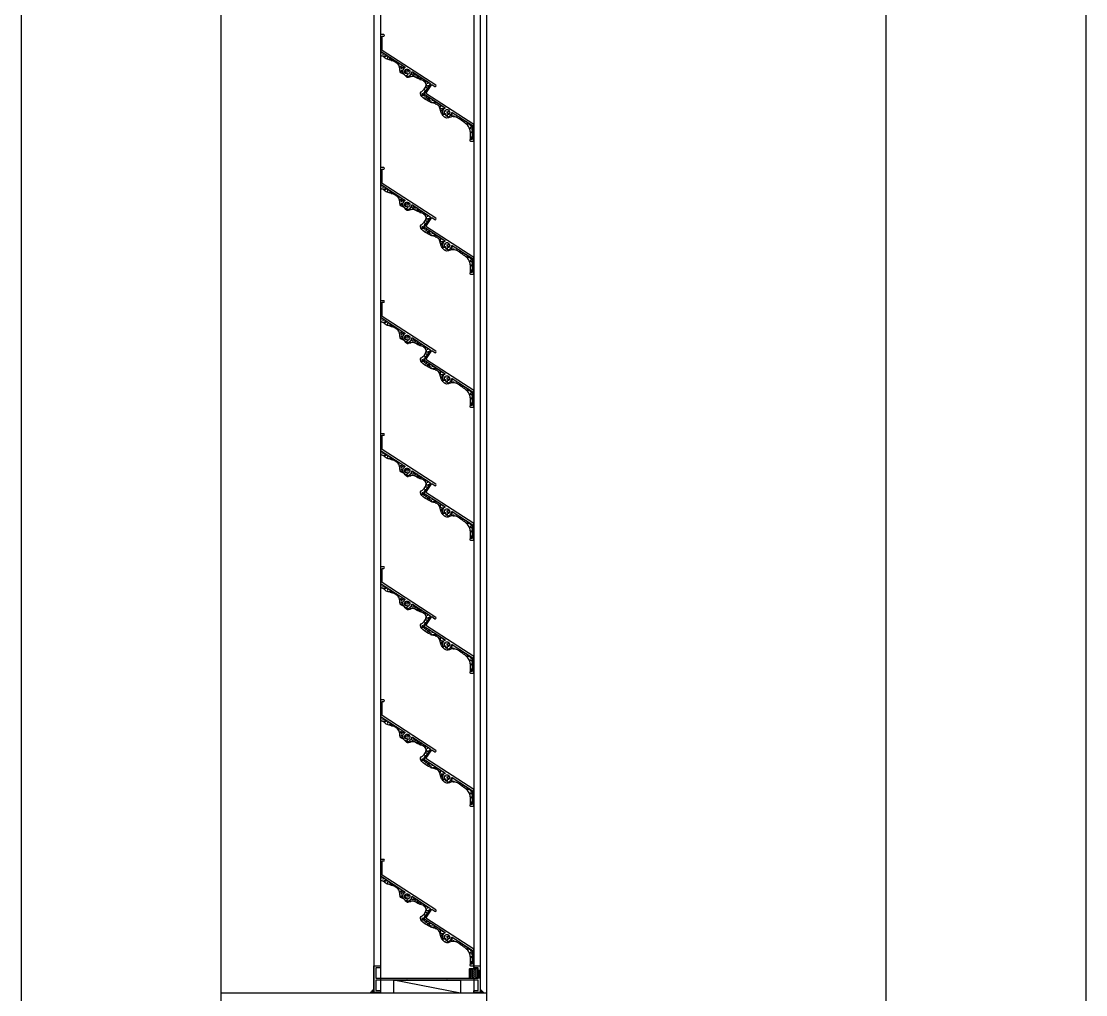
# Model space of a CAD drawing. Header units: millimetres. Extents: x 19868 to 801382, y -4805 to 85279.
# Drawn here: x 369438 to 370238, y 49038 to 49769 of the extents above; entities that cross this region are included whole.
import ezdxf

# ---------------------------------------------------------------- set-up
doc = ezdxf.new("R2010")
doc.units = ezdxf.units.MM
doc.header["$LTSCALE"] = 250
for name, color, linetype in [('A-ELE-4', 4, 'Continuous'), ('A-ELE-8', 8, 'Continuous'), ('A-ETC-8', 8, 'Continuous'), ('INSUL', 8, 'Continuous')]:
    doc.layers.add(name, color=color, linetype=linetype)

# ---------------------------------------------------------------- blocks, each defined once
blk = doc.blocks.new('A$C79923ea7')
at = {"layer": 'INSUL'}
h = blk.add_hatch(dxfattribs=at)
h.set_pattern_fill('AR-SAND', color=256, scale=0.05)
h.set_pattern_definition([(37.5, (-44677.3643, 110134.0882), (-0.080001565, 2.447066187), [0, -1.9304, 0, -2.159, 0, -2.06375]), (7.5, (-44677.3643, 110134.0882), (2.24761642, 3.5841255), [0, -1.0414, 0, -1.7399, 0, -0.66675]), (327.5, (-44678.9264, 110134.0882), (3.95496185, 0.007185923), [0, -0.635, 0, -2.286, 0, -2.9845]), (317.5, (-44678.9264, 110134.0882), (3.81778226, 1.11464662), [0, -0.3175, 0, -1.4986, 0, -1.7145])])
edge = h.paths.add_edge_path()
edge.add_arc((188.08, -3744.03), 0.3, 300.42503, 417, ccw=False)
edge.add_arc((190, -3747.3), 3.5, 480.42503, 551.17338)
edge.add_arc((187.3, -3747.84), 0.75, 191.17338, 371.17338)
edge.add_arc((190, -3747.3), 2, -77.17338, 191.17338, ccw=False)
edge.add_arc((190.61, -3749.99), 0.75, 462.82662, 642.82662)
edge.add_arc((190, -3747.3), 3.5, 282.82662, 353.57497)
edge.add_arc((193.78, -3747.73), 0.3, 417, 533.57497, ccw=False)
edge.add_line((193.94, -3747.48), (207.51, -3756.29))
edge.add_line((207.51, -3756.29), (202.49, -3764.01))
edge.add_line((202.49, -3764.01), (218.24, -3774.23))
edge.add_arc((218.08, -3774.48), 0.3, 300.42503, 417, ccw=False)
edge.add_arc((220, -3777.76), 3.5, 480.42503, 551.17338)
edge.add_arc((217.3, -3778.29), 0.75, 191.17338, 371.17338)
edge.add_arc((220, -3777.76), 2, -77.17338, 191.17338, ccw=False)
edge.add_arc((220.61, -3780.44), 0.75, 462.82662, 642.82662)
edge.add_arc((220, -3777.76), 3.5, 282.82662, 353.57497)
edge.add_arc((223.78, -3778.18), 0.3, 417, 533.57497, ccw=False)
edge.add_line((223.94, -3777.93), (238.8, -3787.58))
edge.add_line((238.8, -3787.58), (238.8, -3798.23))
edge.add_line((238.8, -3798.23), (237.6, -3798.23))
edge.add_spline(control_points=[(237.6, -3798.23), (237.72, -3795.27), (237.98, -3788.84), (230.99, -3784.1), (224.97, -3779.73), (219.86, -3783.12), (216.68, -3780.23), (214.93, -3777.34), (214.58, -3771.34), (206.57, -3771.43), (197.87, -3763.59), (203.13, -3761.01), (206.19, -3754.55), (198.48, -3753.34), (194.39, -3749.9), (190.03, -3752.73), (188.14, -3748.93), (184.28, -3748.33), (184.84, -3744.36), (182.67, -3740.46), (178.32, -3738.6), (173.82, -3737.98), (171.99, -3735.27), (170.27, -3735.37), (170, -3735.39)], knot_values=[0, 0, 0, 0, 8.903403, 16.972588, 24.386558, 28.464058, 32.376054, 35.250962, 38.890173, 48.28531, 57.322987, 58.527761, 64.920636, 71.793865, 76.258779, 80.217284, 83.010925, 86.979037, 89.314988, 93.488168, 99.635723, 102.710115, 106.902697, 107.715399, 107.715399, 107.715399, 107.715399], degree=3, periodic=0)
edge.add_line((170, -3735.39), (170, -3731.93))
edge.add_line((170, -3731.93), (188.24, -3743.78))
h = blk.add_hatch(dxfattribs=at)
h.set_pattern_fill('AR-SAND', color=256, scale=0.05)
h.set_pattern_definition([(37.5, (-44677.3643, 110034.0882), (-0.080001565, 2.447066187), [0, -1.9304, 0, -2.159, 0, -2.06375]), (7.5, (-44677.3643, 110034.0882), (2.24761642, 3.5841255), [0, -1.0414, 0, -1.7399, 0, -0.66675]), (327.5, (-44678.9264, 110034.0882), (3.95496185, 0.007185923), [0, -0.635, 0, -2.286, 0, -2.9845]), (317.5, (-44678.9264, 110034.0882), (3.81778226, 1.11464662), [0, -0.3175, 0, -1.4986, 0, -1.7145])])
edge = h.paths.add_edge_path()
edge.add_arc((188.08, -3844.03), 0.3, 300.42503, 417, ccw=False)
edge.add_arc((190, -3847.3), 3.5, 480.42503, 551.17338)
edge.add_arc((187.3, -3847.84), 0.75, 191.17338, 371.17338)
edge.add_arc((190, -3847.3), 2, -77.17338, 191.17338, ccw=False)
edge.add_arc((190.61, -3849.99), 0.75, 462.82662, 642.82662)
edge.add_arc((190, -3847.3), 3.5, 282.82662, 353.57497)
edge.add_arc((193.78, -3847.73), 0.3, 417, 533.57497, ccw=False)
edge.add_line((193.94, -3847.48), (207.51, -3856.29))
edge.add_line((207.51, -3856.29), (202.49, -3864.01))
edge.add_line((202.49, -3864.01), (218.24, -3874.23))
edge.add_arc((218.08, -3874.48), 0.3, 300.42503, 417, ccw=False)
edge.add_arc((220, -3877.76), 3.5, 480.42503, 551.17338)
edge.add_arc((217.3, -3878.29), 0.75, 191.17338, 371.17338)
edge.add_arc((220, -3877.76), 2, -77.17338, 191.17338, ccw=False)
edge.add_arc((220.61, -3880.44), 0.75, 462.82662, 642.82662)
edge.add_arc((220, -3877.76), 3.5, 282.82662, 353.57497)
edge.add_arc((223.78, -3878.18), 0.3, 417, 533.57497, ccw=False)
edge.add_line((223.94, -3877.93), (238.8, -3887.58))
edge.add_line((238.8, -3887.58), (238.8, -3898.23))
edge.add_line((238.8, -3898.23), (237.6, -3898.23))
edge.add_spline(control_points=[(237.6, -3898.23), (237.72, -3895.27), (237.98, -3888.84), (230.99, -3884.1), (224.97, -3879.73), (219.86, -3883.12), (216.68, -3880.23), (214.93, -3877.34), (214.58, -3871.34), (206.57, -3871.43), (197.87, -3863.59), (203.13, -3861.01), (206.19, -3854.55), (198.48, -3853.34), (194.39, -3849.9), (190.03, -3852.73), (188.14, -3848.93), (184.28, -3848.33), (184.84, -3844.36), (182.67, -3840.46), (178.32, -3838.6), (173.82, -3837.98), (171.99, -3835.27), (170.27, -3835.37), (170, -3835.39)], knot_values=[0, 0, 0, 0, 8.903403, 16.972588, 24.386558, 28.464058, 32.376054, 35.250962, 38.890173, 48.28531, 57.322987, 58.527761, 64.920636, 71.793865, 76.258779, 80.217284, 83.010925, 86.979037, 89.314988, 93.488168, 99.635723, 102.710115, 106.902697, 107.715399, 107.715399, 107.715399, 107.715399], degree=3, periodic=0)
edge.add_line((170, -3835.39), (170, -3831.93))
edge.add_line((170, -3831.93), (188.24, -3843.78))
h = blk.add_hatch(dxfattribs=at)
h.set_pattern_fill('AR-SAND', color=256, scale=0.05)
h.set_pattern_definition([(37.5, (-44677.3643, 109934.0882), (-0.080001565, 2.447066187), [0, -1.9304, 0, -2.159, 0, -2.06375]), (7.5, (-44677.3643, 109934.0882), (2.24761642, 3.5841255), [0, -1.0414, 0, -1.7399, 0, -0.66675]), (327.5, (-44678.9264, 109934.0882), (3.95496185, 0.007185923), [0, -0.635, 0, -2.286, 0, -2.9845]), (317.5, (-44678.9264, 109934.0882), (3.81778226, 1.11464662), [0, -0.3175, 0, -1.4986, 0, -1.7145])])
edge = h.paths.add_edge_path()
edge.add_arc((188.08, -3944.03), 0.3, 300.42503, 417, ccw=False)
edge.add_arc((190, -3947.3), 3.5, 480.42503, 551.17338)
edge.add_arc((187.3, -3947.84), 0.75, 191.17338, 371.17338)
edge.add_arc((190, -3947.3), 2, -77.17338, 191.17338, ccw=False)
edge.add_arc((190.61, -3949.99), 0.75, 462.82662, 642.82662)
edge.add_arc((190, -3947.3), 3.5, 282.82662, 353.57497)
edge.add_arc((193.78, -3947.73), 0.3, 417, 533.57497, ccw=False)
edge.add_line((193.94, -3947.48), (207.51, -3956.29))
edge.add_line((207.51, -3956.29), (202.49, -3964.01))
edge.add_line((202.49, -3964.01), (218.24, -3974.23))
edge.add_arc((218.08, -3974.48), 0.3, 300.42503, 417, ccw=False)
edge.add_arc((220, -3977.76), 3.5, 480.42503, 551.17338)
edge.add_arc((217.3, -3978.29), 0.75, 191.17338, 371.17338)
edge.add_arc((220, -3977.76), 2, -77.17338, 191.17338, ccw=False)
edge.add_arc((220.61, -3980.44), 0.75, 462.82662, 642.82662)
edge.add_arc((220, -3977.76), 3.5, 282.82662, 353.57497)
edge.add_arc((223.78, -3978.18), 0.3, 417, 533.57497, ccw=False)
edge.add_line((223.94, -3977.93), (238.8, -3987.58))
edge.add_line((238.8, -3987.58), (238.8, -3998.23))
edge.add_line((238.8, -3998.23), (237.6, -3998.23))
edge.add_spline(control_points=[(237.6, -3998.23), (237.72, -3995.27), (237.98, -3988.84), (230.99, -3984.1), (224.97, -3979.73), (219.86, -3983.12), (216.68, -3980.23), (214.93, -3977.34), (214.58, -3971.34), (206.57, -3971.43), (197.87, -3963.59), (203.13, -3961.01), (206.19, -3954.55), (198.48, -3953.34), (194.39, -3949.9), (190.03, -3952.73), (188.14, -3948.93), (184.28, -3948.33), (184.84, -3944.36), (182.67, -3940.46), (178.32, -3938.6), (173.82, -3937.98), (171.99, -3935.27), (170.27, -3935.37), (170, -3935.39)], knot_values=[0, 0, 0, 0, 8.903403, 16.972588, 24.386558, 28.464058, 32.376054, 35.250962, 38.890173, 48.28531, 57.322987, 58.527761, 64.920636, 71.793865, 76.258779, 80.217284, 83.010925, 86.979037, 89.314988, 93.488168, 99.635723, 102.710115, 106.902697, 107.715399, 107.715399, 107.715399, 107.715399], degree=3, periodic=0)
edge.add_line((170, -3935.39), (170, -3931.93))
edge.add_line((170, -3931.93), (188.24, -3943.78))
h = blk.add_hatch(dxfattribs=at)
h.set_pattern_fill('AR-SAND', color=256, scale=0.05)
h.set_pattern_definition([(37.5, (-44677.3643, 109834.0882), (-0.080001565, 2.447066187), [0, -1.9304, 0, -2.159, 0, -2.06375]), (7.5, (-44677.3643, 109834.0882), (2.24761642, 3.5841255), [0, -1.0414, 0, -1.7399, 0, -0.66675]), (327.5, (-44678.9264, 109834.0882), (3.95496185, 0.007185923), [0, -0.635, 0, -2.286, 0, -2.9845]), (317.5, (-44678.9264, 109834.0882), (3.81778226, 1.11464662), [0, -0.3175, 0, -1.4986, 0, -1.7145])])
edge = h.paths.add_edge_path()
edge.add_arc((188.08, -4044.03), 0.3, 300.42503, 417, ccw=False)
edge.add_arc((190, -4047.3), 3.5, 480.42503, 551.17338)
edge.add_arc((187.3, -4047.84), 0.75, 191.17338, 371.17338)
edge.add_arc((190, -4047.3), 2, -77.17338, 191.17338, ccw=False)
edge.add_arc((190.61, -4049.99), 0.75, 462.82662, 642.82662)
edge.add_arc((190, -4047.3), 3.5, 282.82662, 353.57497)
edge.add_arc((193.78, -4047.73), 0.3, 417, 533.57497, ccw=False)
edge.add_line((193.94, -4047.48), (207.51, -4056.29))
edge.add_line((207.51, -4056.29), (202.49, -4064.01))
edge.add_line((202.49, -4064.01), (218.24, -4074.23))
edge.add_arc((218.08, -4074.48), 0.3, 300.42503, 417, ccw=False)
edge.add_arc((220, -4077.76), 3.5, 480.42503, 551.17338)
edge.add_arc((217.3, -4078.29), 0.75, 191.17338, 371.17338)
edge.add_arc((220, -4077.76), 2, -77.17338, 191.17338, ccw=False)
edge.add_arc((220.61, -4080.44), 0.75, 462.82662, 642.82662)
edge.add_arc((220, -4077.76), 3.5, 282.82662, 353.57497)
edge.add_arc((223.78, -4078.18), 0.3, 417, 533.57497, ccw=False)
edge.add_line((223.94, -4077.93), (238.8, -4087.58))
edge.add_line((238.8, -4087.58), (238.8, -4098.23))
edge.add_line((238.8, -4098.23), (237.6, -4098.23))
edge.add_spline(control_points=[(237.6, -4098.23), (237.72, -4095.27), (237.98, -4088.84), (230.99, -4084.1), (224.97, -4079.73), (219.86, -4083.12), (216.68, -4080.23), (214.93, -4077.34), (214.58, -4071.34), (206.57, -4071.43), (197.87, -4063.59), (203.13, -4061.01), (206.19, -4054.55), (198.48, -4053.34), (194.39, -4049.9), (190.03, -4052.73), (188.14, -4048.93), (184.28, -4048.33), (184.84, -4044.36), (182.67, -4040.46), (178.32, -4038.6), (173.82, -4037.98), (171.99, -4035.27), (170.27, -4035.37), (170, -4035.39)], knot_values=[0, 0, 0, 0, 8.903403, 16.972588, 24.386558, 28.464058, 32.376054, 35.250962, 38.890173, 48.28531, 57.322987, 58.527761, 64.920636, 71.793865, 76.258779, 80.217284, 83.010925, 86.979037, 89.314988, 93.488168, 99.635723, 102.710115, 106.902697, 107.715399, 107.715399, 107.715399, 107.715399], degree=3, periodic=0)
edge.add_line((170, -4035.39), (170, -4031.93))
edge.add_line((170, -4031.93), (188.24, -4043.78))
h = blk.add_hatch(dxfattribs=at)
h.set_pattern_fill('AR-SAND', color=256, scale=0.05)
h.set_pattern_definition([(37.5, (-44677.3643, 109734.0882), (-0.080001565, 2.447066187), [0, -1.9304, 0, -2.159, 0, -2.06375]), (7.5, (-44677.3643, 109734.0882), (2.24761642, 3.5841255), [0, -1.0414, 0, -1.7399, 0, -0.66675]), (327.5, (-44678.9264, 109734.0882), (3.95496185, 0.007185923), [0, -0.635, 0, -2.286, 0, -2.9845]), (317.5, (-44678.9264, 109734.0882), (3.81778226, 1.11464662), [0, -0.3175, 0, -1.4986, 0, -1.7145])])
edge = h.paths.add_edge_path()
edge.add_arc((188.08, -4144.03), 0.3, 300.42503, 417, ccw=False)
edge.add_arc((190, -4147.3), 3.5, 480.42503, 551.17338)
edge.add_arc((187.3, -4147.84), 0.75, 191.17338, 371.17338)
edge.add_arc((190, -4147.3), 2, -77.17338, 191.17338, ccw=False)
edge.add_arc((190.61, -4149.99), 0.75, 462.82662, 642.82662)
edge.add_arc((190, -4147.3), 3.5, 282.82662, 353.57497)
edge.add_arc((193.78, -4147.73), 0.3, 417, 533.57497, ccw=False)
edge.add_line((193.94, -4147.48), (207.51, -4156.29))
edge.add_line((207.51, -4156.29), (202.49, -4164.01))
edge.add_line((202.49, -4164.01), (218.24, -4174.23))
edge.add_arc((218.08, -4174.48), 0.3, 300.42503, 417, ccw=False)
edge.add_arc((220, -4177.76), 3.5, 480.42503, 551.17338)
edge.add_arc((217.3, -4178.29), 0.75, 191.17338, 371.17338)
edge.add_arc((220, -4177.76), 2, -77.17338, 191.17338, ccw=False)
edge.add_arc((220.61, -4180.44), 0.75, 462.82662, 642.82662)
edge.add_arc((220, -4177.76), 3.5, 282.82662, 353.57497)
edge.add_arc((223.78, -4178.18), 0.3, 417, 533.57497, ccw=False)
edge.add_line((223.94, -4177.93), (238.8, -4187.58))
edge.add_line((238.8, -4187.58), (238.8, -4198.23))
edge.add_line((238.8, -4198.23), (237.6, -4198.23))
edge.add_spline(control_points=[(237.6, -4198.23), (237.72, -4195.27), (237.98, -4188.84), (230.99, -4184.1), (224.97, -4179.73), (219.86, -4183.12), (216.68, -4180.23), (214.93, -4177.34), (214.58, -4171.34), (206.57, -4171.43), (197.87, -4163.59), (203.13, -4161.01), (206.19, -4154.55), (198.48, -4153.34), (194.39, -4149.9), (190.03, -4152.73), (188.14, -4148.93), (184.28, -4148.33), (184.84, -4144.36), (182.67, -4140.46), (178.32, -4138.6), (173.82, -4137.98), (171.99, -4135.27), (170.27, -4135.37), (170, -4135.39)], knot_values=[0, 0, 0, 0, 8.903403, 16.972588, 24.386558, 28.464058, 32.376054, 35.250962, 38.890173, 48.28531, 57.322987, 58.527761, 64.920636, 71.793865, 76.258779, 80.217284, 83.010925, 86.979037, 89.314988, 93.488168, 99.635723, 102.710115, 106.902697, 107.715399, 107.715399, 107.715399, 107.715399], degree=3, periodic=0)
edge.add_line((170, -4135.39), (170, -4131.93))
edge.add_line((170, -4131.93), (188.24, -4143.78))
h = blk.add_hatch(dxfattribs=at)
h.set_pattern_fill('AR-SAND', color=256, scale=0.05)
h.set_pattern_definition([(37.5, (-44677.3643, 109634.0882), (-0.080001565, 2.447066187), [0, -1.9304, 0, -2.159, 0, -2.06375]), (7.5, (-44677.3643, 109634.0882), (2.24761642, 3.5841255), [0, -1.0414, 0, -1.7399, 0, -0.66675]), (327.5, (-44678.9264, 109634.0882), (3.95496185, 0.007185923), [0, -0.635, 0, -2.286, 0, -2.9845]), (317.5, (-44678.9264, 109634.0882), (3.81778226, 1.11464662), [0, -0.3175, 0, -1.4986, 0, -1.7145])])
edge = h.paths.add_edge_path()
edge.add_arc((188.08, -4244.03), 0.3, 300.42503, 417, ccw=False)
edge.add_arc((190, -4247.3), 3.5, 480.42503, 551.17338)
edge.add_arc((187.3, -4247.84), 0.75, 191.17338, 371.17338)
edge.add_arc((190, -4247.3), 2, -77.17338, 191.17338, ccw=False)
edge.add_arc((190.61, -4249.99), 0.75, 462.82662, 642.82662)
edge.add_arc((190, -4247.3), 3.5, 282.82662, 353.57497)
edge.add_arc((193.78, -4247.73), 0.3, 417, 533.57497, ccw=False)
edge.add_line((193.94, -4247.48), (207.51, -4256.29))
edge.add_line((207.51, -4256.29), (202.49, -4264.01))
edge.add_line((202.49, -4264.01), (218.24, -4274.23))
edge.add_arc((218.08, -4274.48), 0.3, 300.42503, 417, ccw=False)
edge.add_arc((220, -4277.76), 3.5, 480.42503, 551.17338)
edge.add_arc((217.3, -4278.29), 0.75, 191.17338, 371.17338)
edge.add_arc((220, -4277.76), 2, -77.17338, 191.17338, ccw=False)
edge.add_arc((220.61, -4280.44), 0.75, 462.82662, 642.82662)
edge.add_arc((220, -4277.76), 3.5, 282.82662, 353.57497)
edge.add_arc((223.78, -4278.18), 0.3, 417, 533.57497, ccw=False)
edge.add_line((223.94, -4277.93), (238.8, -4287.58))
edge.add_line((238.8, -4287.58), (238.8, -4298.23))
edge.add_line((238.8, -4298.23), (237.6, -4298.23))
edge.add_spline(control_points=[(237.6, -4298.23), (237.72, -4295.27), (237.98, -4288.84), (230.99, -4284.1), (224.97, -4279.73), (219.86, -4283.12), (216.68, -4280.23), (214.93, -4277.34), (214.58, -4271.34), (206.57, -4271.43), (197.87, -4263.59), (203.13, -4261.01), (206.19, -4254.55), (198.48, -4253.34), (194.39, -4249.9), (190.03, -4252.73), (188.14, -4248.93), (184.28, -4248.33), (184.84, -4244.36), (182.67, -4240.46), (178.32, -4238.6), (173.82, -4237.98), (171.99, -4235.27), (170.27, -4235.37), (170, -4235.39)], knot_values=[0, 0, 0, 0, 8.903403, 16.972588, 24.386558, 28.464058, 32.376054, 35.250962, 38.890173, 48.28531, 57.322987, 58.527761, 64.920636, 71.793865, 76.258779, 80.217284, 83.010925, 86.979037, 89.314988, 93.488168, 99.635723, 102.710115, 106.902697, 107.715399, 107.715399, 107.715399, 107.715399], degree=3, periodic=0)
edge.add_line((170, -4235.39), (170, -4231.93))
edge.add_line((170, -4231.93), (188.24, -4243.78))
h = blk.add_hatch(dxfattribs=at)
h.set_pattern_fill('AR-SAND', color=256, scale=0.05)
h.set_pattern_definition([(37.5, (-44677.3643, 109514.1566), (-0.080001565, 2.447066187), [0, -1.9304, 0, -2.159, 0, -2.06375]), (7.5, (-44677.3643, 109514.1566), (2.24761642, 3.5841255), [0, -1.0414, 0, -1.7399, 0, -0.66675]), (327.5, (-44678.9264, 109514.1566), (3.95496185, 0.007185923), [0, -0.635, 0, -2.286, 0, -2.9845]), (317.5, (-44678.9264, 109514.1566), (3.81778226, 1.11464662), [0, -0.3175, 0, -1.4986, 0, -1.7145])])
edge = h.paths.add_edge_path()
edge.add_arc((188.08, -4363.96), 0.3, 300.42503, 417, ccw=False)
edge.add_arc((190, -4367.24), 3.5, 480.42503, 551.17338)
edge.add_arc((187.3, -4367.77), 0.75, 191.17338, 371.17338)
edge.add_arc((190, -4367.24), 2, -77.17338, 191.17338, ccw=False)
edge.add_arc((190.61, -4369.92), 0.75, 462.82662, 642.82662)
edge.add_arc((190, -4367.24), 3.5, 282.82662, 353.57497)
edge.add_arc((193.78, -4367.66), 0.3, 417, 533.57497, ccw=False)
edge.add_line((193.94, -4367.41), (207.51, -4376.22))
edge.add_line((207.51, -4376.22), (202.49, -4383.94))
edge.add_line((202.49, -4383.94), (218.24, -4394.16))
edge.add_arc((218.08, -4394.41), 0.3, 300.42503, 417, ccw=False)
edge.add_arc((220, -4397.69), 3.5, 480.42503, 551.17338)
edge.add_arc((217.3, -4398.22), 0.75, 191.17338, 371.17338)
edge.add_arc((220, -4397.69), 2, -77.17338, 191.17338, ccw=False)
edge.add_arc((220.61, -4400.37), 0.75, 462.82662, 642.82662)
edge.add_arc((220, -4397.69), 3.5, 282.82662, 353.57497)
edge.add_arc((223.78, -4398.12), 0.3, 417, 533.57497, ccw=False)
edge.add_line((223.94, -4397.86), (238.8, -4407.51))
edge.add_line((238.8, -4407.51), (238.8, -4418.16))
edge.add_line((238.8, -4418.16), (237.6, -4418.16))
edge.add_spline(control_points=[(237.6, -4418.16), (237.72, -4415.2), (237.98, -4408.78), (230.99, -4404.03), (224.97, -4399.66), (219.86, -4403.05), (216.68, -4400.17), (214.93, -4397.27), (214.58, -4391.27), (206.57, -4391.37), (197.87, -4383.52), (203.13, -4380.94), (206.19, -4374.49), (198.48, -4373.27), (194.39, -4369.83), (190.03, -4372.67), (188.14, -4368.86), (184.28, -4368.26), (184.84, -4364.29), (182.67, -4360.39), (178.32, -4358.53), (173.82, -4357.91), (171.99, -4355.21), (170.27, -4355.3), (170, -4355.32)], knot_values=[0, 0, 0, 0, 8.903403, 16.972588, 24.386558, 28.464058, 32.376054, 35.250962, 38.890173, 48.28531, 57.322987, 58.527761, 64.920636, 71.793865, 76.258779, 80.217284, 83.010925, 86.979037, 89.314988, 93.488168, 99.635723, 102.710115, 106.902697, 107.715399, 107.715399, 107.715399, 107.715399], degree=3, periodic=0)
edge.add_line((170, -4355.32), (170, -4351.86))
edge.add_line((170, -4351.86), (188.24, -4363.71))
h = blk.add_hatch(dxfattribs=at)
h.set_pattern_fill('AR-SAND', color=256, scale=0.05)
h.set_pattern_definition([(37.5, (-44677.3643, 109514.1566), (-0.080001565, 2.447066187), [0, -1.9304, 0, -2.159, 0, -2.06375]), (7.5, (-44677.3643, 109514.1566), (2.24761642, 3.5841255), [0, -1.0414, 0, -1.7399, 0, -0.66675]), (327.5, (-44678.9264, 109514.1566), (3.95496185, 0.007185923), [0, -0.635, 0, -2.286, 0, -2.9845]), (317.5, (-44678.9264, 109514.1566), (3.81778226, 1.11464662), [0, -0.3175, 0, -1.4986, 0, -1.7145])])
edge = h.paths.add_edge_path()
edge.add_arc((188.08, -4363.96), 0.3, 300.42503, 417, ccw=False)
edge.add_arc((190, -4367.24), 3.5, 480.42503, 551.17338)
edge.add_arc((187.3, -4367.77), 0.75, 191.17338, 371.17338)
edge.add_arc((190, -4367.24), 2, -77.17338, 191.17338, ccw=False)
edge.add_arc((190.61, -4369.92), 0.75, 462.82662, 642.82662)
edge.add_arc((190, -4367.24), 3.5, 282.82662, 353.57497)
edge.add_arc((193.78, -4367.66), 0.3, 417, 533.57497, ccw=False)
edge.add_line((193.94, -4367.41), (207.51, -4376.22))
edge.add_line((207.51, -4376.22), (202.49, -4383.94))
edge.add_line((202.49, -4383.94), (218.24, -4394.16))
edge.add_arc((218.08, -4394.41), 0.3, 300.42503, 417, ccw=False)
edge.add_arc((220, -4397.69), 3.5, 480.42503, 551.17338)
edge.add_arc((217.3, -4398.22), 0.75, 191.17338, 371.17338)
edge.add_arc((220, -4397.69), 2, -77.17338, 191.17338, ccw=False)
edge.add_arc((220.61, -4400.37), 0.75, 462.82662, 642.82662)
edge.add_arc((220, -4397.69), 3.5, 282.82662, 353.57497)
edge.add_arc((223.78, -4398.12), 0.3, 417, 533.57497, ccw=False)
edge.add_line((223.94, -4397.86), (238.8, -4407.51))
edge.add_line((238.8, -4407.51), (238.8, -4418.16))
edge.add_line((238.8, -4418.16), (237.6, -4418.16))
edge.add_spline(control_points=[(237.6, -4418.16), (237.72, -4415.2), (237.98, -4408.78), (230.99, -4404.03), (224.97, -4399.66), (219.86, -4403.05), (216.68, -4400.17), (214.93, -4397.27), (214.58, -4391.27), (206.57, -4391.37), (197.87, -4383.52), (203.13, -4380.94), (206.19, -4374.49), (198.48, -4373.27), (194.39, -4369.83), (190.03, -4372.67), (188.14, -4368.86), (184.28, -4368.26), (184.84, -4364.29), (182.67, -4360.39), (178.32, -4358.53), (173.82, -4357.91), (171.99, -4355.21), (170.27, -4355.3), (170, -4355.32)], knot_values=[0, 0, 0, 0, 8.903403, 16.972588, 24.386558, 28.464058, 32.376054, 35.250962, 38.890173, 48.28531, 57.322987, 58.527761, 64.920636, 71.793865, 76.258779, 80.217284, 83.010925, 86.979037, 89.314988, 93.488168, 99.635723, 102.710115, 106.902697, 107.715399, 107.715399, 107.715399, 107.715399], degree=3, periodic=0)
edge.add_line((170, -4355.32), (170, -4351.86))
edge.add_line((170, -4351.86), (188.24, -4363.71))
h = blk.add_hatch(dxfattribs=at)
h.set_pattern_fill('HONEY', color=256, scale=7, angle=180)
h.set_pattern_definition([(180, (-53304.8533, 22411.35245), (-1.3125, -0.757772228), [0.875, -1.75]), (300, (-53304.8533, 22411.35245), (1.3125, -0.757772228), [0.875, -1.75]), (240, (-53304.8533, 22411.35245), (-9e-16, -1.515544457), [-1.75, 0.875])])
edge = h.paths.add_edge_path()
edge.add_line((237.2, -4428.61), (242.8, -4428.61))
edge.add_arc((242.8, -4427.91), 0.7, 270, 360)
edge.add_line((243.5, -4427.91), (243.5, -4422.31))
edge.add_arc((242.8, -4422.31), 0.7, 0, 90)
edge.add_line((242.8, -4421.61), (237.2, -4421.61))
edge.add_arc((237.2, -4422.31), 0.7, 90, 180)
edge.add_line((236.5, -4422.31), (236.5, -4427.91))
edge.add_arc((237.2, -4427.91), 0.7, 180, 270)
h = blk.add_hatch(dxfattribs=at)
h.set_pattern_fill('DASH', color=256, scale=3, angle=270)
h.set_pattern_definition([(270, (-44212.57697, -6548.4915), (0.375, -0.375), [0.375, -0.375])])
h.paths.add_polyline_path([(245, -4428.61), (243.5, -4428.61), (243.5, -4422.61), (245, -4422.61)])
h = blk.add_hatch(dxfattribs=at)
h.set_pattern_fill('DOTS', color=256, scale=0.2, angle=90)
h.set_pattern_definition([(270, (-1455.99214, 4968.7293), (0.3175, -0.15875), [0, -0.3175])])
h.paths.add_polyline_path([(165, -4439.06), (165, -4439.86), (162, -4439.86, 0.068271), (165, -4436.86)])
h = blk.add_hatch(dxfattribs=at)
h.set_pattern_fill('DOTS', color=256, scale=0.2, angle=90)
h.set_pattern_definition([(270, (-1435.99214, 4968.7293), (0.3175, -0.15875), [0, -0.3175])])
h.paths.add_polyline_path([(245, -4439.06), (245, -4439.86), (248, -4439.86, -0.068271), (245, -4436.86)])
for p, q in [((50, -3059.86), (50, -4439.86)), ((250, -4439.86), (250, -3059.86)), ((170, -3079.61), (170, -4439.86)), ((165, -3080.06), (165, -4439.86)), ((240, -3080.13), (240, -4420.11)), ((245, -3080.06), (245, -4439.86)), ((230, -4439.86), (180, -4430.11)), ((240, -4428.61), (240, -4439.86))]:
    blk.add_line(p, q, dxfattribs=at)
at = {"layer": 'INSUL', "elevation": 0}
for points in [[(172.4, -3720.63, 1), (172.4, -3719.43), (170.3, -3719.43, 0.414214), (170, -3719.73), (170, -3731.93), (188.24, -3743.78, -0.557593), (188.23, -3744.29, 0.318892), (186.57, -3747.98, 1), (188.04, -3747.69, -2.365798), (190.44, -3749.25, 1), (190.78, -3750.72, 0.318892), (193.48, -3747.7, -0.557593), (193.94, -3747.48), (207.51, -3756.29), (202.49, -3764.01), (218.24, -3774.23, -0.557593), (218.23, -3774.74, 0.318892), (216.57, -3778.44, 1), (218.04, -3778.15, -2.365798), (220.44, -3779.71, 1), (220.78, -3781.17, 0.318892), (223.48, -3778.15, -0.557593), (223.94, -3777.93), (238.8, -3787.58), (238.8, -3798.23), (237.6, -3798.23, 1), (237.6, -3799.43), (239.7, -3799.43, 0.414214), (240, -3799.13), (240, -3786.93), (204.15, -3763.65), (208.51, -3756.94), (210.86, -3758.46, 1), (211.51, -3757.46), (171.2, -3731.28), (171.2, -3720.63)], [(172.4, -3820.63, 1), (172.4, -3819.43), (170.3, -3819.43, 0.414214), (170, -3819.73), (170, -3831.93), (188.24, -3843.78, -0.557593), (188.23, -3844.29, 0.318892), (186.57, -3847.98, 1), (188.04, -3847.69, -2.365798), (190.44, -3849.25, 1), (190.78, -3850.72, 0.318892), (193.48, -3847.7, -0.557593), (193.94, -3847.48), (207.51, -3856.29), (202.49, -3864.01), (218.24, -3874.23, -0.557593), (218.23, -3874.74, 0.318892), (216.57, -3878.44, 1), (218.04, -3878.15, -2.365798), (220.44, -3879.71, 1), (220.78, -3881.17, 0.318892), (223.48, -3878.15, -0.557593), (223.94, -3877.93), (238.8, -3887.58), (238.8, -3898.23), (237.6, -3898.23, 1), (237.6, -3899.43), (239.7, -3899.43, 0.414214), (240, -3899.13), (240, -3886.93), (204.15, -3863.65), (208.51, -3856.94), (210.86, -3858.46, 1), (211.51, -3857.46), (171.2, -3831.28), (171.2, -3820.63)], [(172.4, -3920.63, 1), (172.4, -3919.43), (170.3, -3919.43, 0.414214), (170, -3919.73), (170, -3931.93), (188.24, -3943.78, -0.557593), (188.23, -3944.29, 0.318892), (186.57, -3947.98, 1), (188.04, -3947.69, -2.365798), (190.44, -3949.25, 1), (190.78, -3950.72, 0.318892), (193.48, -3947.7, -0.557593), (193.94, -3947.48), (207.51, -3956.29), (202.49, -3964.01), (218.24, -3974.23, -0.557593), (218.23, -3974.74, 0.318892), (216.57, -3978.44, 1), (218.04, -3978.15, -2.365798), (220.44, -3979.71, 1), (220.78, -3981.17, 0.318892), (223.48, -3978.15, -0.557593), (223.94, -3977.93), (238.8, -3987.58), (238.8, -3998.23), (237.6, -3998.23, 1), (237.6, -3999.43), (239.7, -3999.43, 0.414214), (240, -3999.13), (240, -3986.93), (204.15, -3963.65), (208.51, -3956.94), (210.86, -3958.46, 1), (211.51, -3957.46), (171.2, -3931.28), (171.2, -3920.63)], [(172.4, -4020.63, 1), (172.4, -4019.43), (170.3, -4019.43, 0.414214), (170, -4019.73), (170, -4031.93), (188.24, -4043.78, -0.557593), (188.23, -4044.29, 0.318892), (186.57, -4047.98, 1), (188.04, -4047.69, -2.365798), (190.44, -4049.25, 1), (190.78, -4050.72, 0.318892), (193.48, -4047.7, -0.557593), (193.94, -4047.48), (207.51, -4056.29), (202.49, -4064.01), (218.24, -4074.23, -0.557593), (218.23, -4074.74, 0.318892), (216.57, -4078.44, 1), (218.04, -4078.15, -2.365798), (220.44, -4079.71, 1), (220.78, -4081.17, 0.318892), (223.48, -4078.15, -0.557593), (223.94, -4077.93), (238.8, -4087.58), (238.8, -4098.23), (237.6, -4098.23, 1), (237.6, -4099.43), (239.7, -4099.43, 0.414214), (240, -4099.13), (240, -4086.93), (204.15, -4063.65), (208.51, -4056.94), (210.86, -4058.46, 1), (211.51, -4057.46), (171.2, -4031.28), (171.2, -4020.63)], [(172.4, -4120.63, 1), (172.4, -4119.43), (170.3, -4119.43, 0.414214), (170, -4119.73), (170, -4131.93), (188.24, -4143.78, -0.557593), (188.23, -4144.29, 0.318892), (186.57, -4147.98, 1), (188.04, -4147.69, -2.365798), (190.44, -4149.25, 1), (190.78, -4150.72, 0.318892), (193.48, -4147.7, -0.557593), (193.94, -4147.48), (207.51, -4156.29), (202.49, -4164.01), (218.24, -4174.23, -0.557593), (218.23, -4174.74, 0.318892), (216.57, -4178.44, 1), (218.04, -4178.15, -2.365798), (220.44, -4179.71, 1), (220.78, -4181.17, 0.318892), (223.48, -4178.15, -0.557593), (223.94, -4177.93), (238.8, -4187.58), (238.8, -4198.23), (237.6, -4198.23, 1), (237.6, -4199.43), (239.7, -4199.43, 0.414214), (240, -4199.13), (240, -4186.93), (204.15, -4163.65), (208.51, -4156.94), (210.86, -4158.46, 1), (211.51, -4157.46), (171.2, -4131.28), (171.2, -4120.63)], [(172.4, -4220.63, 1), (172.4, -4219.43), (170.3, -4219.43, 0.414214), (170, -4219.73), (170, -4231.93), (188.24, -4243.78, -0.557593), (188.23, -4244.29, 0.318892), (186.57, -4247.98, 1), (188.04, -4247.69, -2.365798), (190.44, -4249.25, 1), (190.78, -4250.72, 0.318892), (193.48, -4247.7, -0.557593), (193.94, -4247.48), (207.51, -4256.29), (202.49, -4264.01), (218.24, -4274.23, -0.557593), (218.23, -4274.74, 0.318892), (216.57, -4278.44, 1), (218.04, -4278.15, -2.365798), (220.44, -4279.71, 1), (220.78, -4281.17, 0.318892), (223.48, -4278.15, -0.557593), (223.94, -4277.93), (238.8, -4287.58), (238.8, -4298.23), (237.6, -4298.23, 1), (237.6, -4299.43), (239.7, -4299.43, 0.414214), (240, -4299.13), (240, -4286.93), (204.15, -4263.65), (208.51, -4256.94), (210.86, -4258.46, 1), (211.51, -4257.46), (171.2, -4231.28), (171.2, -4220.63)], [(172.4, -4340.56, 1), (172.4, -4339.36), (170.3, -4339.36, 0.414214), (170, -4339.66), (170, -4351.86), (188.24, -4363.71, -0.557593), (188.23, -4364.22, 0.318892), (186.57, -4367.91, 1), (188.04, -4367.62, -2.365798), (190.44, -4369.19, 1), (190.78, -4370.65, 0.318892), (193.48, -4367.63, -0.557593), (193.94, -4367.41), (207.51, -4376.22), (202.49, -4383.94), (218.24, -4394.16, -0.557593), (218.23, -4394.67, 0.318892), (216.57, -4398.37, 1), (218.04, -4398.08, -2.365798), (220.44, -4399.64, 1), (220.78, -4401.1, 0.318892), (223.48, -4398.08, -0.557593), (223.94, -4397.86), (238.8, -4407.51), (238.8, -4418.16), (237.6, -4418.16, 1), (237.6, -4419.36), (239.7, -4419.36, 0.414214), (240, -4419.06), (240, -4406.86), (204.15, -4383.58), (208.51, -4376.87), (210.86, -4378.4, 1), (211.51, -4377.39), (171.2, -4351.21), (171.2, -4340.56)]]:
    blk.add_lwpolyline(points, format="xyb", close=True, dxfattribs=at)
at = {"layer": 'INSUL'}
for points in [[(172.4, -4340.56, 1), (172.4, -4339.36), (170.3, -4339.36, 0.414214), (170, -4339.66), (170, -4351.86), (188.24, -4363.71, -0.557593), (188.23, -4364.22, 0.318892), (186.57, -4367.91, 1), (188.04, -4367.62, -2.365798), (190.44, -4369.19, 1), (190.78, -4370.65, 0.318892), (193.48, -4367.63, -0.557593), (193.94, -4367.41), (207.51, -4376.22), (202.49, -4383.94), (218.24, -4394.16, -0.557593), (218.23, -4394.67, 0.318892), (216.57, -4398.37, 1), (218.04, -4398.08, -2.365798), (220.44, -4399.64, 1), (220.78, -4401.1, 0.318892), (223.48, -4398.08, -0.557593), (223.94, -4397.86), (238.8, -4407.51), (238.8, -4418.16), (237.6, -4418.16, 1), (237.6, -4419.36), (239.7, -4419.36, 0.414214), (240, -4419.06), (240, -4406.86), (204.15, -4383.58), (208.51, -4376.87), (210.86, -4378.4, 1), (211.51, -4377.39), (171.2, -4351.21), (171.2, -4340.56)], [(190.5, -4430.11), (190, -4429.61), (189.5, -4430.11), (166.5, -4430.11), (166.5, -4437.86), (169.25, -4437.86, -1), (169.25, -4439.36), (165.3, -4439.36, -0.414214), (165, -4439.06), (165, -4419.66, -0.414214), (165.3, -4419.36), (169.25, -4419.36, -1), (169.25, -4420.86), (166.5, -4420.86), (166.5, -4428.61), (243.5, -4428.61), (243.5, -4420.86), (240.75, -4420.86, -1), (240.75, -4419.36), (244.7, -4419.36, -0.414214), (245, -4419.66), (245, -4439.06, -0.414214), (244.7, -4439.36), (240.75, -4439.36, -1), (240.75, -4437.86), (243.5, -4437.86), (243.5, -4430.11), (220.5, -4430.11), (220, -4429.61), (219.5, -4430.11)], [(237.2, -4428.61), (242.8, -4428.61, 0.414214), (243.5, -4427.91), (243.5, -4422.31, 0.414214), (242.8, -4421.61), (237.2, -4421.61, 0.414214), (236.5, -4422.31), (236.5, -4427.91, 0.414214)]]:
    blk.add_lwpolyline(points, format="xyb", close=True, dxfattribs=at)
for points in [[(245, -4428.61), (243.5, -4428.61), (243.5, -4422.61), (245, -4422.61)], [(230, -4439.86), (180, -4439.86), (180, -4430.11), (230, -4430.11)], [(250, -4499.86), (250, -4439.86), (50, -4439.86), (50, -4499.86)]]:
    blk.add_lwpolyline(points, close=True, dxfattribs=at)
for centre, start, end in [((152.57, -4427.43), 307.18888, 322.81112), ((257.43, -4427.43), 217.18888, 232.81112)]:
    blk.add_arc(centre, 15.61, start, end, dxfattribs=at)
at = {"layer": 'INSUL', "start_tangent": (0.040343, 0.999186), "end_tangent": (-0.998408, -0.056397)}
for points in [[(237.6, -3798.23), (236.58, -3789.39), (230.71, -3783.85), (223.83, -3781.1), (219.88, -3782.14), (216.66, -3779.93), (215.24, -3777.43), (214.36, -3773.9), (206.06, -3769.5), (200.45, -3762.41), (201.47, -3761.76), (204.1, -3755.93), (198.13, -3752.52), (193.97, -3750.91), (190.07, -3751.62), (188.06, -3749.68), (184.78, -3747.44), (184.55, -3745.12), (182.75, -3741.35), (177.28, -3738.55), (174.34, -3737.66), (170.81, -3735.39), (170, -3735.39)], [(237.6, -3898.23), (236.58, -3889.39), (230.71, -3883.85), (223.83, -3881.1), (219.88, -3882.14), (216.66, -3879.93), (215.24, -3877.43), (214.36, -3873.9), (206.06, -3869.5), (200.45, -3862.41), (201.47, -3861.76), (204.1, -3855.93), (198.13, -3852.52), (193.97, -3850.91), (190.07, -3851.62), (188.06, -3849.68), (184.78, -3847.44), (184.55, -3845.12), (182.75, -3841.35), (177.28, -3838.55), (174.34, -3837.66), (170.81, -3835.39), (170, -3835.39)], [(237.6, -3998.23), (236.58, -3989.39), (230.71, -3983.85), (223.83, -3981.1), (219.88, -3982.14), (216.66, -3979.93), (215.24, -3977.43), (214.36, -3973.9), (206.06, -3969.5), (200.45, -3962.41), (201.47, -3961.76), (204.1, -3955.93), (198.13, -3952.52), (193.97, -3950.91), (190.07, -3951.62), (188.06, -3949.68), (184.78, -3947.44), (184.55, -3945.12), (182.75, -3941.35), (177.28, -3938.55), (174.34, -3937.66), (170.81, -3935.39), (170, -3935.39)], [(237.6, -4098.23), (236.58, -4089.39), (230.71, -4083.85), (223.83, -4081.1), (219.88, -4082.14), (216.66, -4079.93), (215.24, -4077.43), (214.36, -4073.9), (206.06, -4069.5), (200.45, -4062.41), (201.47, -4061.76), (204.1, -4055.93), (198.13, -4052.52), (193.97, -4050.91), (190.07, -4051.62), (188.06, -4049.68), (184.78, -4047.44), (184.55, -4045.12), (182.75, -4041.35), (177.28, -4038.55), (174.34, -4037.66), (170.81, -4035.39), (170, -4035.39)], [(237.6, -4198.23), (236.58, -4189.39), (230.71, -4183.85), (223.83, -4181.1), (219.88, -4182.14), (216.66, -4179.93), (215.24, -4177.43), (214.36, -4173.9), (206.06, -4169.5), (200.45, -4162.41), (201.47, -4161.76), (204.1, -4155.93), (198.13, -4152.52), (193.97, -4150.91), (190.07, -4151.62), (188.06, -4149.68), (184.78, -4147.44), (184.55, -4145.12), (182.75, -4141.35), (177.28, -4138.55), (174.34, -4137.66), (170.81, -4135.39), (170, -4135.39)], [(237.6, -4298.23), (236.58, -4289.39), (230.71, -4283.85), (223.83, -4281.1), (219.88, -4282.14), (216.66, -4279.93), (215.24, -4277.43), (214.36, -4273.9), (206.06, -4269.5), (200.45, -4262.41), (201.47, -4261.76), (204.1, -4255.93), (198.13, -4252.52), (193.97, -4250.91), (190.07, -4251.62), (188.06, -4249.68), (184.78, -4247.44), (184.55, -4245.12), (182.75, -4241.35), (177.28, -4238.55), (174.34, -4237.66), (170.81, -4235.39), (170, -4235.39)], [(237.6, -4418.16), (236.58, -4409.32), (230.71, -4403.78), (223.83, -4401.04), (219.88, -4402.08), (216.66, -4399.86), (215.24, -4397.36), (214.36, -4393.83), (206.06, -4389.43), (200.45, -4382.34), (201.47, -4381.69), (204.1, -4375.86), (198.13, -4372.45), (193.97, -4370.85), (190.07, -4371.55), (188.06, -4369.61), (184.78, -4367.37), (184.55, -4365.05), (182.75, -4361.29), (177.28, -4358.48), (174.34, -4357.59), (170.81, -4355.32), (170, -4355.32)], [(237.6, -4418.16), (236.58, -4409.32), (230.71, -4403.78), (223.83, -4401.04), (219.88, -4402.08), (216.66, -4399.86), (215.24, -4397.36), (214.36, -4393.83), (206.06, -4389.43), (200.45, -4382.34), (201.47, -4381.69), (204.1, -4375.86), (198.13, -4372.45), (193.97, -4370.85), (190.07, -4371.55), (188.06, -4369.61), (184.78, -4367.37), (184.55, -4365.05), (182.75, -4361.29), (177.28, -4358.48), (174.34, -4357.59), (170.81, -4355.32), (170, -4355.32)]]:
    blk.add_spline(points, degree=3, dxfattribs=at)

msp = doc.modelspace()

# ---------------------------------------------------------------- linework, layer by layer
at = {"layer": 'A-ELE-4'}
msp.add_lwpolyline([(370088.21, 51108.93), (370238.21, 51108.93), (370238.21, 43688.93), (370088.21, 43688.93)], close=True, dxfattribs=at)
at = {"layer": 'A-ELE-8'}
msp.add_line((369438.21, 50498.86), (369438.21, 48958.93, 0), dxfattribs=at)

# ---------------------------------------------------------------- block references
at = {"layer": 'A-ETC-8'}
msp.add_blockref('A$C79923ea7', (369538.21, 53478.79), dxfattribs=at)

doc.saveas('drawing.dxf')
